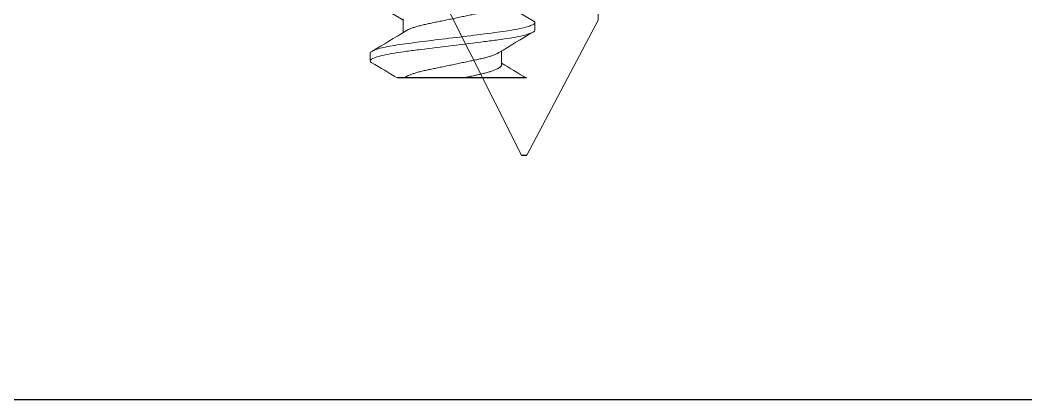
# Model space of a CAD drawing. Header units: inches. Extents: x 129892 to 140765, y 18172 to 24435.
# Drawn here: x 130200.13 to 130217.63, y 22511.99 to 22518.6 of the extents above; entities that cross this region are included whole.
import ezdxf

# ---------------------------------------------------------------- set-up
doc = ezdxf.new("R2010")
doc.units = ezdxf.units.IN
doc.header["$MEASUREMENT"] = 0

# ---------------------------------------------------------------- blocks, each defined once
blk = doc.blocks.new('A$C47B607A2')
at = {"color": 7, "linetype": 'Continuous', "lineweight": 15}
for p, q in [((2.144, 1.031), (2.144, 0.791)), ((4.434, 0.831), (4.434, 0.964)), ((1.566, 0.431), (1.566, 0.298)), ((3.856, 0.231), (3.856, 0.471))]:
    blk.add_line(p, q, dxfattribs=at)
at = {"color": 7, "linetype": 'Continuous', "lineweight": 15, "flags": 128}
blk.add_lwpolyline([(4.405, 0.997), (4.413, 0.991), (4.422, 0.984), (4.429, 0.977), (4.432, 0.971), (4.434, 0.964), (4.433, 0.958), (4.429, 0.952), (4.423, 0.945), (4.415, 0.939), (4.405, 0.932), (4.392, 0.925), (4.378, 0.918), (4.361, 0.911), (4.342, 0.904), (4.321, 0.898), (4.298, 0.891), (4.27, 0.883), (4.24, 0.875), (4.207, 0.867), (4.171, 0.859), (4.134, 0.851), (4.094, 0.844), (4.053, 0.836), (4.009, 0.829), (3.966, 0.821), (3.922, 0.815), (3.877, 0.808), (3.831, 0.801), (3.783, 0.795), (3.735, 0.789), (3.677, 0.782), (3.617, 0.774), (3.556, 0.766), (3.492, 0.759), (3.433, 0.751), (3.374, 0.744), (3.313, 0.736), (3.252, 0.729), (3.189, 0.721), (3.127, 0.713), (3.063, 0.705), (3, 0.698), (2.94, 0.69), (2.88, 0.683), (2.82, 0.675), (2.761, 0.668), (2.702, 0.661), (2.644, 0.653), (2.591, 0.647), (2.538, 0.64), (2.486, 0.634), (2.435, 0.627), (2.386, 0.621), (2.332, 0.615), (2.28, 0.608), (2.229, 0.602), (2.179, 0.595), (2.13, 0.588), (2.083, 0.581), (2.036, 0.574), (1.991, 0.567), (1.95, 0.559), (1.91, 0.552), (1.872, 0.545), (1.836, 0.537), (1.802, 0.53), (1.77, 0.523), (1.742, 0.516), (1.716, 0.509), (1.692, 0.501), (1.669, 0.495), (1.649, 0.488), (1.63, 0.48), (1.613, 0.473), (1.598, 0.465), (1.587, 0.458), (1.578, 0.451), (1.571, 0.444), (1.568, 0.437), (1.566, 0.431), (1.566, 0.431)], dxfattribs=at)
blk.add_lwpolyline([(4.286, 0), (2.041, 0)])
at = {"color": 7, "linetype": 'Continuous', "lineweight": 15}
for centre, radius, start, end in [((-22.033, -38.887), 46.646, 58.7809, 59.5655), ((28.026, 41.203), 46.632, 238.7807, 239.5655), ((-20.386, 37.908), 43.42, 300.4151, 301.3338), ((26.388, -36.648), 43.422, 120.4152, 121.3337), ((-22.033, -39.953), 46.646, 58.9281, 59.5655), ((28.026, 40.136), 46.632, 238.7807, 239.3964)]:
    blk.add_arc(centre, radius, start, end, dxfattribs=at)
for points, knots in [([(3.856, 1.298), (3.856, 1.295), (3.856, 1.289), (3.852, 1.281), (3.846, 1.272), (3.837, 1.263), (3.826, 1.253), (3.812, 1.244), (3.795, 1.234), (3.776, 1.224), (3.753, 1.214), (3.728, 1.203), (3.7, 1.193), (3.67, 1.182), (3.638, 1.172), (3.604, 1.162), (3.569, 1.153), (3.533, 1.143), (3.496, 1.135), (3.458, 1.126), (3.419, 1.118), (3.379, 1.11), (3.337, 1.101), (3.293, 1.092), (3.247, 1.082), (3.199, 1.072), (3.15, 1.062), (3.101, 1.052), (3.051, 1.041), (3.001, 1.031), (2.952, 1.021), (2.904, 1.011), (2.857, 1.001), (2.81, 0.991), (2.764, 0.982), (2.719, 0.973), (2.675, 0.964), (2.633, 0.955), (2.591, 0.946), (2.549, 0.937), (2.509, 0.929), (2.471, 0.919), (2.433, 0.91), (2.398, 0.9), (2.364, 0.89), (2.333, 0.881), (2.304, 0.871), (2.277, 0.861), (2.253, 0.851), (2.23, 0.841), (2.211, 0.831), (2.198, 0.824), (2.193, 0.821), (2.193, 0.821)], [0, 0, 0, 0, 0.018809, 0.037877, 0.057179, 0.076689, 0.096379, 0.11622, 0.136179, 0.156224, 0.177279, 0.198352, 0.219403, 0.240394, 0.261285, 0.282039, 0.301689, 0.321152, 0.340401, 0.359409, 0.378169, 0.397041, 0.416167, 0.435521, 0.456012, 0.476692, 0.497525, 0.518475, 0.539504, 0.560572, 0.580683, 0.60076, 0.620768, 0.640675, 0.660448, 0.680056, 0.699471, 0.718664, 0.738507, 0.758145, 0.778013, 0.798149, 0.818524, 0.839105, 0.858913, 0.878847, 0.898874, 0.918963, 0.939077, 0.959183, 0.979247, 0.999234, 1, 1, 1, 1]), ([(4.434, 0.831), (4.434, 0.812), (4.399, 0.789), (4.253, 0.742), (4.143, 0.718), (3.942, 0.684), (3.869, 0.673), (3.718, 0.653), (3.639, 0.643), (3.384, 0.612), (3.192, 0.588), (2.808, 0.54), (2.617, 0.517), (2.361, 0.485), (2.282, 0.476), (2.131, 0.455), (2.058, 0.445), (1.857, 0.411), (1.747, 0.386), (1.601, 0.339), (1.566, 0.317), (1.566, 0.298)], [0, 0, 0, 0, 0.125, 0.125, 0.25, 0.25, 0.3125, 0.3125, 0.375, 0.375, 0.5, 0.5, 0.625, 0.625, 0.6875, 0.6875, 0.75, 0.75, 0.875, 0.875, 1, 1, 1, 1]), ([(3.807, 0.441), (3.803, 0.439), (3.794, 0.433), (3.776, 0.424), (3.753, 0.413), (3.728, 0.403), (3.7, 0.392), (3.67, 0.382), (3.638, 0.372), (3.604, 0.362), (3.569, 0.352), (3.533, 0.343), (3.496, 0.335), (3.458, 0.326), (3.419, 0.318), (3.379, 0.309), (3.337, 0.301), (3.293, 0.292), (3.247, 0.282), (3.199, 0.272), (3.15, 0.262), (3.101, 0.252), (3.051, 0.241), (3.001, 0.231), (2.952, 0.221), (2.904, 0.211), (2.857, 0.201), (2.81, 0.191), (2.764, 0.182), (2.719, 0.173), (2.675, 0.163), (2.633, 0.155), (2.591, 0.146), (2.549, 0.137), (2.509, 0.128), (2.471, 0.119), (2.433, 0.11), (2.398, 0.1), (2.364, 0.09), (2.333, 0.081), (2.304, 0.071), (2.277, 0.061), (2.253, 0.051), (2.23, 0.041), (2.21, 0.031), (2.193, 0.021), (2.178, 0.011), (2.169, 0.004), (2.165, 0), (2.164, 0)], [0, 0, 0, 0, 0.0150223, 0.0350677, 0.0561229, 0.0771961, 0.0982477, 0.1192384, 0.1401296, 0.1608839, 0.1805344, 0.1999978, 0.2192465, 0.2382548, 0.2570152, 0.275888, 0.2950138, 0.3143681, 0.3348597, 0.3555398, 0.3763733, 0.3973235, 0.4183523, 0.4394206, 0.4595321, 0.4796091, 0.4996178, 0.5195248, 0.539298, 0.5589065, 0.5783212, 0.597515, 0.6173579, 0.6369961, 0.6568648, 0.6770011, 0.6973759, 0.7179574, 0.7377653, 0.7576994, 0.7777275, 0.7978159, 0.8179304, 0.8380368, 0.8581007, 0.8780881, 0.8989092, 0.9195735, 0.9221061, 0.9221061, 0.9221061, 0.9221061]), ([(3.856, 0.231), (3.856, 0.228), (3.856, 0.222), (3.852, 0.214), (3.846, 0.205), (3.837, 0.196), (3.826, 0.186), (3.812, 0.177), (3.795, 0.167), (3.776, 0.157), (3.753, 0.147), (3.728, 0.136), (3.7, 0.126), (3.67, 0.115), (3.638, 0.105), (3.604, 0.095), (3.569, 0.086), (3.533, 0.077), (3.496, 0.068), (3.458, 0.059), (3.419, 0.051), (3.379, 0.043), (3.337, 0.034), (3.293, 0.025), (3.247, 0.015), (3.206, 0.007), (3.181, 0.002), (3.172, 0)], [0, 0, 0, 0, 0.018809, 0.0378766, 0.0571786, 0.0766888, 0.0963793, 0.1162198, 0.136179, 0.1562242, 0.1772792, 0.1983521, 0.2194035, 0.2403939, 0.2612848, 0.2820389, 0.301689, 0.3211522, 0.3404006, 0.3594087, 0.3781688, 0.3970415, 0.4161671, 0.4355211, 0.4560124, 0.4766922, 0.488444, 0.488444, 0.488444, 0.488444])]:
    blk.add_open_spline(points, degree=3, knots=knots, dxfattribs=at)
blk.add_open_spline([(1.566, 0.298), (1.566, 0.287), (1.576, 0.277), (1.595, 0.265)], degree=3, dxfattribs=at)
blk = doc.blocks.new('A$C13FC2D51')
blk.add_blockref('A$C47B607A2', (13.001, 4.994))
blk = doc.blocks.new('A$C105D4D3B')
at = {"color": 251, "linetype": 'Continuous', "lineweight": 15}
for p, q in [((4.003, 0), (2.505, 2.985)), ((5.338, 2.558), (5.338, 2.348)), ((5.338, 2.348), (4.097, 0))]:
    blk.add_line(p, q, dxfattribs=at)
at = {"color": 251}
blk.add_line((4.003, 0), (4.097, 0), dxfattribs=at)

msp = doc.modelspace()

# ---------------------------------------------------------------- linework, layer by layer
msp.add_lwpolyline([(130161.905, 22524.989), (130228.905, 22524.989), (130228.905, 22511.989), (130161.905, 22511.989), (130161.905, 22524.989)])

# ---------------------------------------------------------------- block references
for name, p in [('A$C105D4D3B', (130204.851, 22516.248)), ('A$C13FC2D51', (130191.654, 22512.595))]:
    msp.add_blockref(name, p)

doc.saveas('drawing.dxf')
